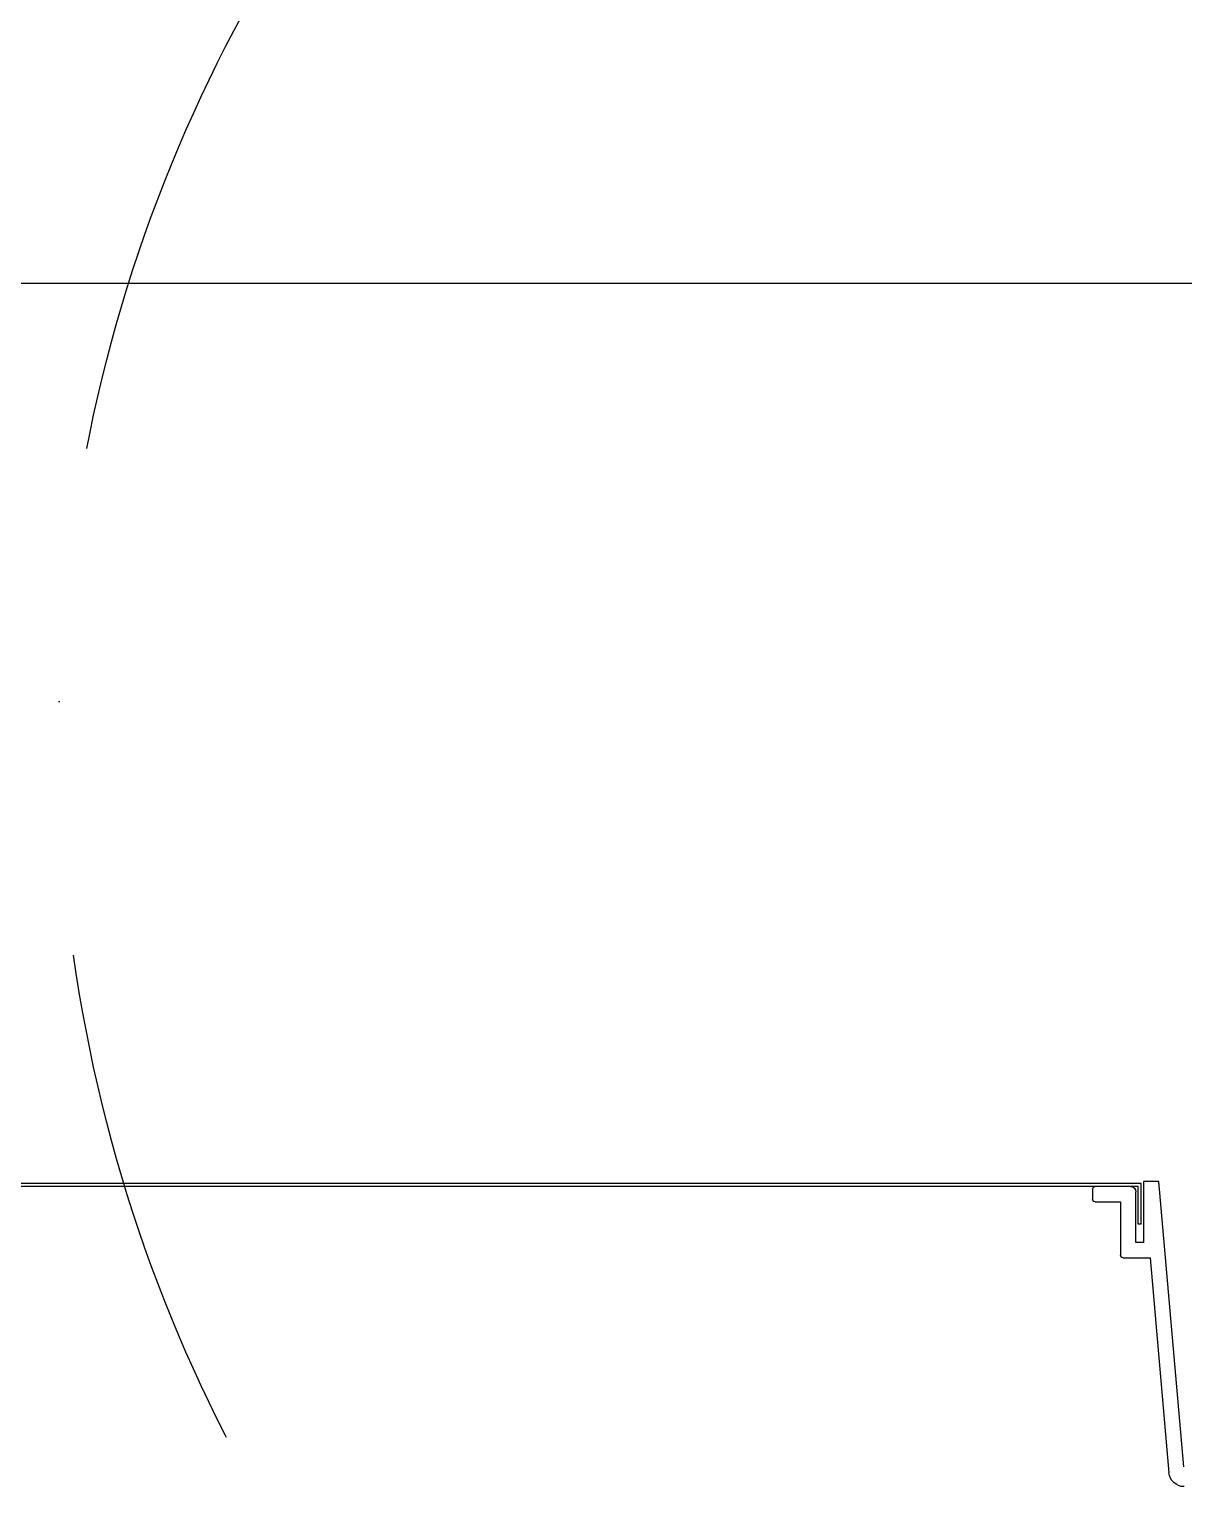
# Model space of a CAD drawing. Header units: millimetres. Extents: x 232323 to 272954, y -5343 to 8721.
# Drawn here: x 246313 to 246540.1, y 1261.2 to 1549 of the extents above; entities that cross this region are included whole.
import ezdxf

# ---------------------------------------------------------------- set-up
doc = ezdxf.new("R2010")
doc.units = ezdxf.units.MM
doc.header["$MEASUREMENT"] = 0
doc.linetypes.add('DASHDOTX2', pattern=[2, 1, -0.5, 0, -0.5])
doc.layers.get('0').update_dxf_attribs({"linetype": 'CONTINUOUS'})
doc.layers.add('A-DWXM-DOOR', color=4, linetype='CONTINUOUS', lineweight=25)
doc.layers.add('A-MKXS-MAK2', color=3, linetype='DASHDOTX2', lineweight=25)
doc.layers.add('WAL', color=3, linetype='CONTINUOUS')

# ---------------------------------------------------------------- blocks, each defined once
blk = doc.blocks.new('DOOR_1000(150)')
at = {"layer": 'A-DWXM-DOOR', "color": 8}
blk.add_line((970, -10), (30, -10), dxfattribs=at)
blk = doc.blocks.new('hinge bottom')
at = {"color": 8}
for p, q in [((2022237.01, 144877.91), (2022237.01, 144852)), ((2022212.26, 144870.28), (2022261.76, 144870.28)), ((2022212.26, 144860.68), (2022212.26, 144870.28)), ((2022217.01, 144860.28), (2022217.01, 144870.28)), ((2022257.01, 144860.28), (2022257.01, 144870.28)), ((2022261.76, 144870.28), (2022261.76, 144860.68)), ((2022218.01, 144865.1), (2022218.01, 144854.6)), ((2022237.01, 144787.28), (2022237.01, 144865.28)), ((2022256.01, 144865.1), (2022256.01, 144854.6)), ((2022212.26, 144860.28), (2022261.76, 144860.28)), ((2022212.26, 144852.28), (2022212.26, 144860.28)), ((2022261.36, 144860.28), (2022212.66, 144860.28)), ((2022215.76, 144858.78), (2022215.76, 144860.28)), ((2022215.76, 144858.78), (2022220.26, 144858.78)), ((2022220.26, 144858.78), (2022220.26, 144860.28)), ((2022253.76, 144858.78), (2022253.76, 144860.28)), ((2022258.26, 144858.78), (2022253.76, 144858.78)), ((2022258.26, 144858.78), (2022258.26, 144860.28)), ((2022261.76, 144860.28), (2022261.76, 144852.28)), ((2022222.86, 144793.11), (2022212.63, 144851.12)), ((2022259.76, 144850.28), (2022214.26, 144850.28)), ((2022251.15, 144793.11), (2022261.38, 144851.12)), ((2022025.01, 144817.28), (2022025.01, 144797.75)), ((2022092.01, 144817.28), (2022092.01, 144794.2)), ((2022154.51, 144817.28), (2022154.51, 144790.9)), ((2022219.48, 144812.28), (2022007.01, 144812.28)), ((2022007.01, 144809.07), (2022007.01, 144812.28)), ((2022196.04, 144812.28), (2022196.04, 144801.95)), ((2022207.01, 144812.28), (2022207.01, 144796.14)), ((2022177.01, 144802.95), (2022007.22, 144808.45)), ((2022014.74, 144804.42), (2022007.54, 144808.18)), ((2022213.01, 144808.28), (2022261.01, 144808.28)), ((2022251.15, 144793.11), (2022253.83, 144808.28)), ((2022015.01, 144804.28), (2022221.92, 144793.34)), ((2022015.01, 144803.76), (2022015.01, 144803.98)), ((2022015.48, 144803.26), (2022223.01, 144792.28)), ((2022196.04, 144801.95), (2022177.01, 144802.95)), ((2022196.04, 144801.95), (2022207.01, 144796.14)), ((2022216.03, 144795.66), (2022207.01, 144796.14)), ((2022218.39, 144793.53), (2022218.39, 144795.25)), ((2022250.17, 144792.28), (2022223.01, 144792.28))]:
    blk.add_line(p, q, dxfattribs=at)
for radius in [11.85, 11.5, 6.35]:
    blk.add_circle((2022237.01, 144808.28), radius, dxfattribs=at)
for centre, radius, start, end in [((2022212.66, 144860.68), 0.4, 180, 270), ((2022261.36, 144860.68), 0.4, 270, 0), ((2022214.26, 144852.28), 2, 180, 270), ((2022259.76, 144852.28), 2, 270, 0), ((2022008.01, 144809.07), 1, 180, 242.4446), ((2022014.51, 144803.98), 0.5, 0, 62.4446), ((2022015.51, 144803.76), 0.5, 180, 266.9728), ((2022215.5, 144785.68), 10, 43.7449, 86.9728), ((2022223.45, 144793.28), 1, 223.7449, 270), ((2022223.85, 144793.28), 1, 190, 270), ((2022250.17, 144793.28), 1, 270, 350), ((2022250.17, 144793.28), 1, 270, 350)]:
    blk.add_arc(centre, radius, start, end, dxfattribs=at)
at = {"color": 8, "extrusion": (0, 0, -1)}
blk.add_ellipse((2022154.51, 144800.39), major_axis=(6.5, 0), ratio=0.267949, start_param=-1.570796, end_param=4.712389, dxfattribs=at)
blk = doc.blocks.new('오버랩도어')
at = {"layer": 'WAL', "color": 7}
for p, q in [((13.68, -292.69), (18.6, -236.6)), ((18.6, -236.6), (21.6, -236.6)), ((21.6, -236.6), (21.6, -248.6)), ((22.05, -237), (887.95, -237)), ((22.05, -245), (22.05, -237)), ((22.65, -237.6), (887.35, -237.6)), ((22.65, -245), (22.65, -237.6)), ((23.1, -248.6), (23.1, -238.6)), ((31.6, -238.1), (31.6, -240.1)), ((31.1, -240.6), (26.1, -240.6)), ((26.1, -240.6), (26.1, -251.1)), ((22.05, -245), (22.65, -245)), ((21.6, -248.6), (23.1, -248.6)), ((20.3, -251.6), (16.59, -293.86)), ((25.6, -251.6), (20.3, -251.6))]:
    blk.add_line(p, q, dxfattribs=at)
for centre, radius, start, end in [((24.1, -238.6), 1, 90, 180), ((31.1, -238.1), 0.5, 0, 90), ((31.1, -240.1), 0.5, 270, 0), ((25.6, -251.1), 0.5, 270, 0), ((13.6, -293.6), 3, 270, 354.9869)]:
    blk.add_arc(centre, radius, start, end, dxfattribs=at)
at = {"color": 7, "xscale": -1}
blk.add_blockref('hinge bottom', (2022160.41, -145149.28), dxfattribs=at)

msp = doc.modelspace()

# ---------------------------------------------------------------- linework, layer by layer
at = {"layer": 'A-MKXS-MAK2', "ltscale": 100}
msp.add_circle((246618.82, 1409.05), 300, dxfattribs=at)

# ---------------------------------------------------------------- block references
msp.add_blockref('DOOR_1000(150)', (245598.82, 1509.05))
at = {"xscale": -1}
msp.add_blockref('오버랩도어', (246553.82, 1559.05), dxfattribs=at)

doc.saveas('drawing.dxf')
